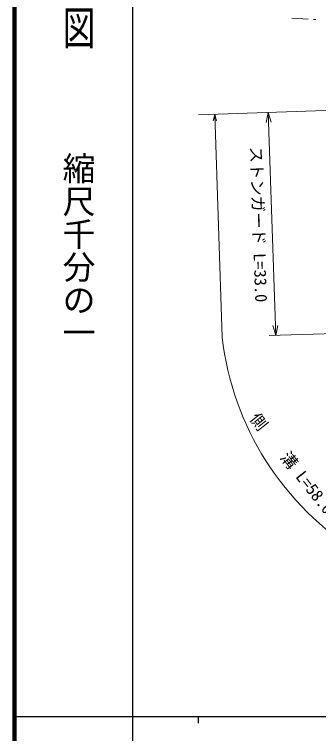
# Model space of a CAD drawing. Units: millimetres, scale not verified. Extents: x 40000 to 680000, y 20000 to 380000.
# Drawn here: x 40000 to 86311, y 202409 to 311965 of the extents above; entities that cross this region are included whole.
import ezdxf
from ezdxf.enums import TextEntityAlignment as Align

# ---------------------------------------------------------------- set-up
doc = ezdxf.new("R2010")
doc.units = ezdxf.units.MM
doc.header["$LTSCALE"] = 1000
for name, color, linetype, lineweight in [('M-BMK-HTXT', 7, 'Continuous', 13), ('M-STR-HTXT', 7, 'Continuous', 13), ('M-TTL', 2, 'Continuous', 140), ('M-TTL-BAND', 7, 'Continuous', 25)]:
    doc.layers.add(name, color=color, linetype=linetype, lineweight=lineweight)
doc.styles.add('@ＭＳ ゴシック', font='')
doc.styles.add('ＭＳ ゴシック', font='')
doc.styles.get('@ＭＳ ゴシック').set_extended_font_data('@MS Gothic')
doc.styles.get('ＭＳ ゴシック').set_extended_font_data('MS Gothic')

msp = doc.modelspace()

# ---------------------------------------------------------------- linework, layer by layer
at = {"layer": 'M-BMK-HTXT'}
for p, q in [((82211, 311401), (84714, 311244)), ((85512, 311194), (85912, 311169))]:
    msp.add_line(p, q, dxfattribs=at)
at = {"layer": 'M-STR-HTXT'}
for p, q in [((94393, 297539), (68019, 296657)), ((78653, 297013), (78328, 295501)), ((78653, 297013), (79788, 263073)), ((78653, 297013), (79078, 295526)), ((70495, 296740), (70278, 295732)), ((70495, 296740), (71630, 262800)), ((70495, 296740), (70778, 295749)), ((79788, 263073), (79363, 264559)), ((79788, 263073), (80113, 264584)), ((95528, 263599), (78789, 263039))]:
    msp.add_line(p, q, dxfattribs=at)
msp.add_arc((115856, 267821), 44510, 186.4782, 290.37163, dxfattribs=at)
at = {"layer": 'M-TTL'}
msp.add_line((40000, 380000), (40000, 20000), dxfattribs=at)
at = {"layer": 'M-TTL-BAND'}
for p, q in [((58000, 370000), (58000, 20000)), ((40000, 205000), (579000, 205000)), ((68000, 205000), (68000, 204000))]:
    msp.add_line(p, q, dxfattribs=at)

# ---------------------------------------------------------------- texts
at = {"layer": 'M-STR-HTXT', "style": 'ＭＳ ゴシック'}
for s, rotation, p in [('ストンガード L=33.0', 271.916, (75723, 279926)), ('側\u3000\u3000溝 L=58.0', 308.371, (81094, 242659))]:
    msp.add_text(s, height=1833, rotation=rotation, dxfattribs=at).set_placement(p, align=Align.BOTTOM_CENTER)
at = {"layer": 'M-TTL-BAND', "style": '@ＭＳ ゴシック', "width": 1.4}
msp.add_text('平  面  図', height=3666, rotation=270, dxfattribs=at).set_placement((49777, 306475), align=Align.MIDDLE_RIGHT)
at = {"layer": 'M-TTL-BAND', "style": '@ＭＳ ゴシック'}
msp.add_text('縮尺千分の一', height=3666, rotation=270, dxfattribs=at).set_placement((49777, 261030), align=Align.MIDDLE_RIGHT)

doc.saveas('drawing.dxf')
